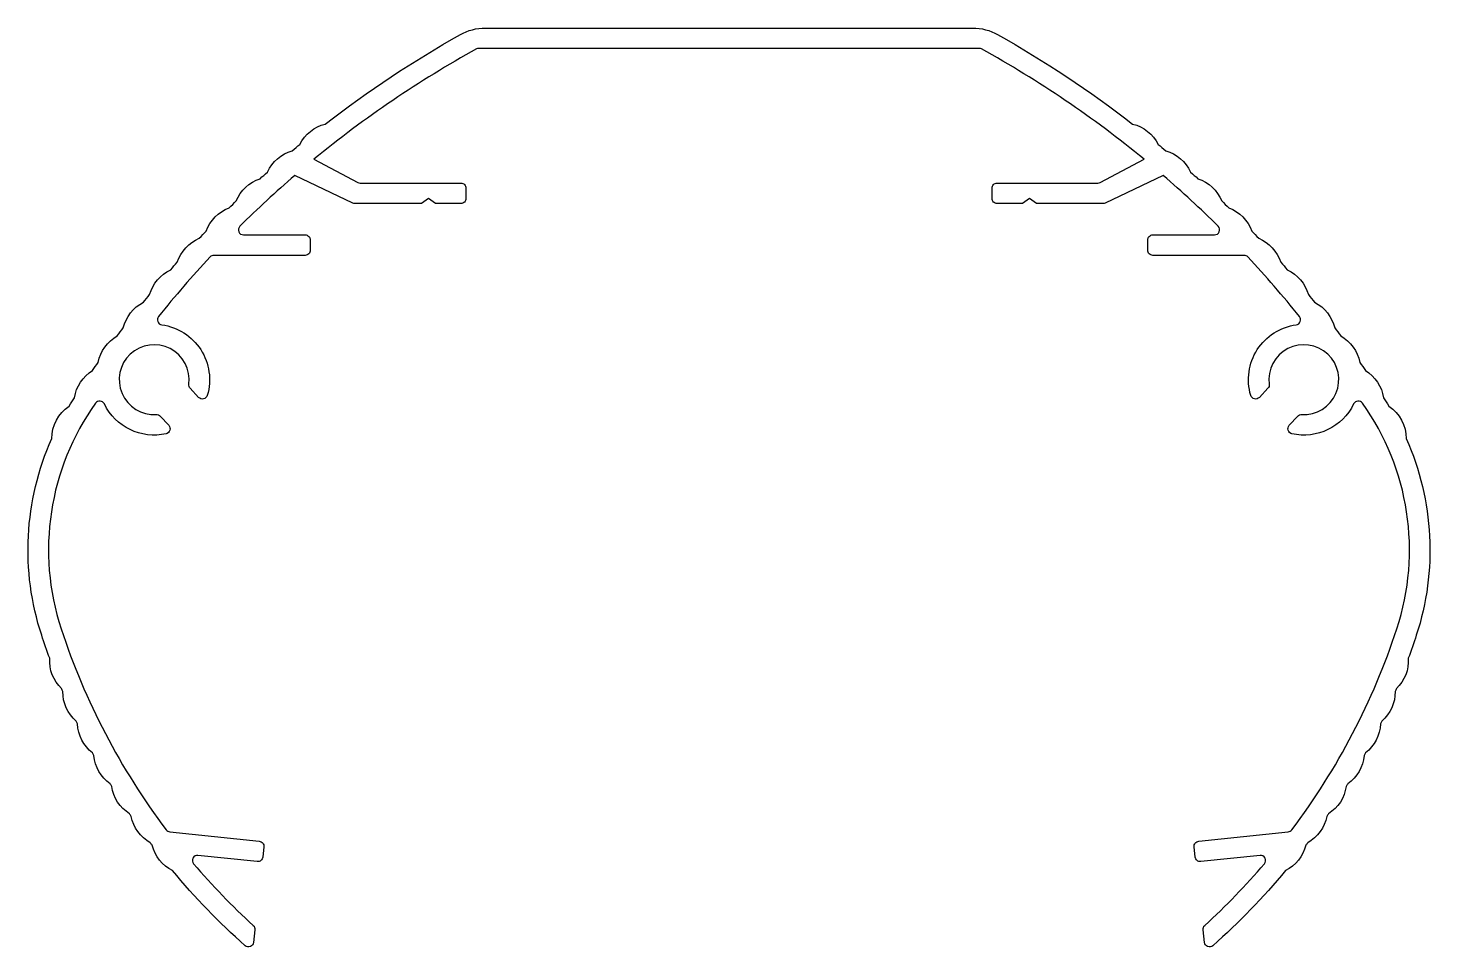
# Model space of a CAD drawing. Extents: x 112.4 to 194.6, y 185.3 to 239.2.
import ezdxf

# ---------------------------------------------------------------- set-up
doc = ezdxf.new("R2010")
doc.units = 0
doc.header["$LTSCALE"] = 15
doc.layers.add('1', color=7, linetype='CONTINUOUS')

msp = doc.modelspace()

# ---------------------------------------------------------------- linework, layer by layer
at = {"layer": '1', "color": 7, "linetype": 'CONTINUOUS', "ltscale": 2}
msp.add_lwpolyline([(120.473, 215.364, -0.34639), (116.853, 217.114, 0.568284), (116.339, 217.157, 0.238999), (114.317, 203.926, 0.082173), (120.479, 192.134, 0.208069), (120.688, 192.016), (125.943, 191.464, -0.414214), (126.21, 191.134), (126.147, 190.537, -0.414214), (125.817, 190.27), (122.345, 190.635, 0.678218), (122.085, 190.142, 0.0309), (125.588, 186.53, -0.238523), (125.685, 186.277), (125.607, 185.534, -0.611172), (125.109, 185.341, -0.036546), (120.848, 189.741, -0.221296), (119.659, 191.23, -0.001109), (119.546, 191.378, -0.221296), (118.433, 192.925, -0.001109), (118.328, 193.079, -0.221296), (117.293, 194.679, -0.001109), (117.196, 194.838, -0.221296), (116.243, 196.488, -0.001109), (116.153, 196.652, -0.221296), (115.283, 198.347, -0.001109), (115.202, 198.515, -0.221296), (114.418, 200.251, -0.001109), (114.345, 200.423, -0.221296), (113.648, 202.197, -0.00855), (113.177, 203.552, -0.186655), (113.771, 215.08, -0.248453), (114.785, 216.989, -0.00227), (115.099, 217.482, -0.21675), (116.157, 219.074, -0.00227), (116.49, 219.554, -0.21675), (117.61, 221.104, -0.00227), (117.961, 221.571, -0.21675), (119.14, 223.076, -0.00227), (119.509, 223.529, -0.21675), (120.746, 224.988, -0.00227), (121.132, 225.426, -0.21675), (122.424, 226.835, -0.00227), (122.827, 227.258, -0.21675), (124.173, 228.616, -0.00227), (124.592, 229.024, -0.21675), (125.99, 230.329, -0.00227), (126.424, 230.719, -0.21675), (127.871, 231.969, -0.00227), (128.321, 232.342, -0.21675), (129.815, 233.535, -0.036949), (137.735, 238.781, -0.128474), (139.203, 239.164), (167.783, 239.164, -0.128474), (169.25, 238.781, -0.036949), (177.17, 233.535, -0.21675), (178.665, 232.342, -0.00227), (179.114, 231.969, -0.21675), (180.561, 230.719, -0.00227), (180.996, 230.329, -0.21675), (182.393, 229.024, -0.00227), (182.812, 228.616, -0.21675), (184.158, 227.258, -0.00227), (184.561, 226.835, -0.21675), (185.853, 225.426, -0.00227), (186.24, 224.988, -0.21675), (187.476, 223.529, -0.00227), (187.845, 223.076, -0.21675), (189.024, 221.571, -0.00227), (189.376, 221.104, -0.21675), (190.495, 219.554, -0.00227), (190.828, 219.074, -0.21675), (191.887, 217.482, -0.00227), (192.201, 216.989, -0.248453), (193.214, 215.08, -0.186655), (193.808, 203.552, -0.00855), (193.337, 202.197, -0.221296), (192.64, 200.423, -0.001109), (192.568, 200.251, -0.221296), (191.783, 198.515, -0.001109), (191.702, 198.347, -0.221296), (190.832, 196.652, -0.001109), (190.743, 196.488, -0.221296), (189.789, 194.838, -0.001109), (189.692, 194.679, -0.221296), (188.657, 193.079, -0.001109), (188.553, 192.925, -0.221296), (187.439, 191.378, -0.001109), (187.327, 191.23, -0.221296), (186.138, 189.741, -0.036546), (181.877, 185.341, -0.611172), (181.379, 185.534), (181.301, 186.277, -0.238523), (181.397, 186.53, 0.0309), (184.9, 190.142, 0.678218), (184.641, 190.635), (181.168, 190.27, -0.414214), (180.838, 190.537), (180.776, 191.134, -0.414214), (181.043, 191.464), (186.298, 192.016, 0.208069), (186.506, 192.134, 0.082173), (192.668, 203.926, 0.238999), (190.647, 217.157, 0.568284), (190.133, 217.114, -0.34639), (186.513, 215.364, -0.580626), (186.358, 215.862), (186.856, 216.397, -0.223214), (187.093, 216.492, 2.772433), (185.179, 218.276, -0.223214), (185.101, 218.033), (184.602, 217.498, -0.580628), (184.095, 217.617, -0.458678), (186.765, 221.757, 0.582809), (186.957, 222.243, 0.018314), (183.927, 225.736, 0.207848), (183.708, 225.832), (178.358, 225.832, -0.414214), (178.058, 226.132), (178.058, 226.732, -0.414214), (178.358, 227.032), (181.97, 227.032, 0.670165), (182.181, 227.545, 0.017327), (178.965, 230.513), (175.563, 228.9, -0.111122), (175.434, 228.871), (171.533, 228.871), (171.12, 229.171), (170.707, 228.871), (169.22, 228.871, -0.414214), (168.92, 229.171), (168.92, 229.771, -0.414214), (169.22, 230.071), (175.126, 230.071, 0.121976), (175.266, 230.106), (177.842, 231.465, 0.045754), (168.294, 237.939, 0.126777), (168.198, 237.964), (138.788, 237.964, 0.126777), (138.691, 237.939, 0.045754), (129.143, 231.465), (131.719, 230.106, 0.121976), (131.859, 230.071), (137.765, 230.071, -0.414214), (138.065, 229.771), (138.065, 229.171, -0.414214), (137.765, 228.871), (136.278, 228.871), (135.865, 229.171), (135.452, 228.871), (131.551, 228.871, -0.111122), (131.423, 228.9), (128.021, 230.513, 0.017327), (124.805, 227.545, 0.670165), (125.016, 227.032), (128.628, 227.032, -0.414214), (128.928, 226.732), (128.928, 226.132, -0.414214), (128.628, 225.832), (123.278, 225.832, 0.207848), (123.058, 225.736, 0.018314), (120.028, 222.243, 0.582809), (120.221, 221.757, -0.458678), (122.891, 217.617, -0.580628), (122.384, 217.498), (121.885, 218.033, -0.223214), (121.807, 218.276, 2.772433), (119.892, 216.492, -0.223214), (120.129, 216.397), (120.628, 215.862, -0.580626)], format="xyb", close=True, dxfattribs=at)

doc.saveas('drawing.dxf')
